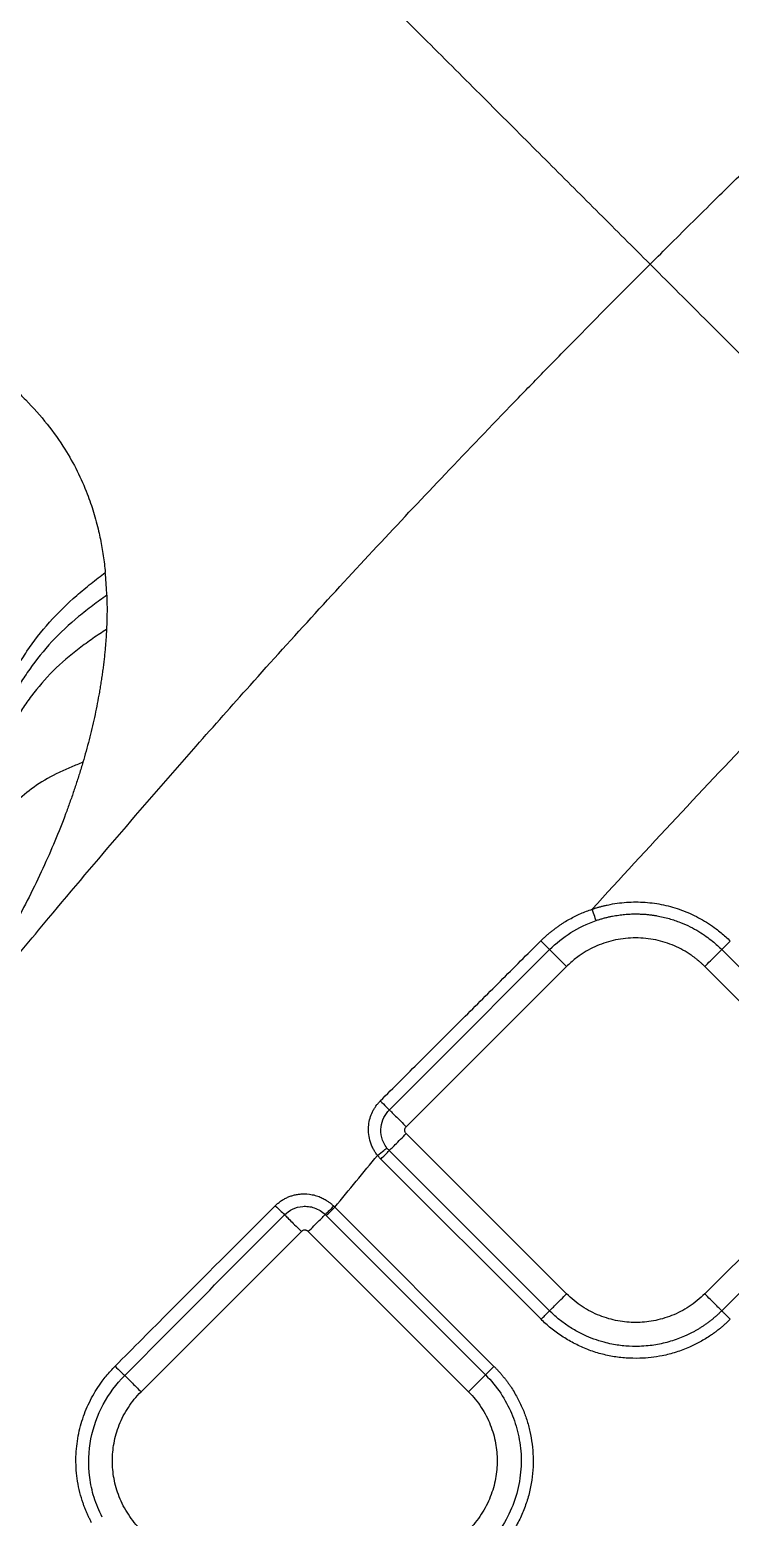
# Model space of a CAD drawing. Extents: x 0 to 84, y -21 to 126.
# Drawn here: x 31.6 to 34.48, y 39.08 to 45.19 of the extents above; entities that cross this region are included whole.
import ezdxf

# ---------------------------------------------------------------- set-up
doc = ezdxf.new("R2010")
doc.units = 0
doc.header["$MEASUREMENT"] = 0
doc.layers.add('1', color=4, linetype='Continuous')

# ---------------------------------------------------------------- blocks, each defined once
blk = doc.blocks.new('PRODIGY')
at = {"layer": '1', "color": 3, "linetype": 'Continuous', "lineweight": 25}
for p, q in [((34.4474, 41.4093), (35.106, 40.7506)), ((33.151, 40.6809), (33.8097, 41.3396)), ((34.3777, 41.3396), (35.0363, 40.6809)), ((33.8097, 39.994), (33.151, 40.6526)), ((35.0363, 40.6526), (34.3777, 39.994)), ((33.7051, 39.8894), (33.0465, 40.5481)), ((33.74, 39.9243), (33.0813, 40.5829)), ((35.106, 40.5829), (34.4474, 39.9243)), ((32.8225, 40.3154), (32.8181, 40.3198)), ((32.8225, 40.3154), (33.4768, 39.6611)), ((32.8573, 40.3503), (33.5116, 39.6959)), ((32.0615, 39.5914), (32.7201, 40.2501)), ((32.7484, 40.2501), (33.4071, 39.5914))]:
    blk.add_line(p, q, dxfattribs=at)
at = {"layer": '1', "color": 3, "linetype": 'Continuous', "lineweight": 25, "flags": 128}
blk.add_lwpolyline([(31.9196, 42.7257), (31.9191, 42.7168), (31.9186, 42.7079)], dxfattribs=at)
at = {"layer": '1', "color": 3, "linetype": 'Continuous', "lineweight": 25}
for points, knots in [([(34.1531, 44.2267), (34.182, 44.2556), (34.2704, 44.344), (34.4112, 44.4834), (34.5661, 44.6354), (34.754, 44.8183), (34.9765, 45.0322), (35.339, 45.3746), (35.7969, 45.7952), (36.2674, 46.2104), (36.6497, 46.5378), (36.9447, 46.7852), (37.2361, 47.0245), (37.5334, 47.2639), (37.8234, 47.4928), (38.0742, 47.6867), (38.2736, 47.8384), (38.4264, 47.9535), (38.5772, 48.0659), (38.6773, 48.1395), (38.7269, 48.176)], [0, 0, 0, 0, 0.020262, 0.062001, 0.098266, 0.127854, 0.19203, 0.251347, 0.375126, 0.500307, 0.562484, 0.624735, 0.691243, 0.749458, 0.814011, 0.87451, 0.906692, 0.938334, 0.969438, 1, 1, 1, 1]), ([(32.2374, 46.1424), (32.2002, 46.1051), (32.1253, 46.0302), (32.0126, 45.9171), (31.8989, 45.8026), (31.7843, 45.6867), (31.6135, 45.5133), (31.388, 45.2821), (31.161, 45.0455), (30.987, 44.8614), (30.8647, 44.7308), (30.7436, 44.5999), (30.6236, 44.4689), (30.5047, 44.3375), (30.3871, 44.2058), (30.2707, 44.0738), (30.1556, 43.9414), (30.0798, 43.8526), (30.0419, 43.8082)], [0, 0, 0, 0, 0.049306, 0.099124, 0.149455, 0.200296, 0.251649, 0.377207, 0.502533, 0.558532, 0.614346, 0.669975, 0.725422, 0.780688, 0.835776, 0.890689, 0.945429, 1, 1, 1, 1]), ([(34.1531, 44.2267), (34.0819, 44.2979), (34.013, 44.3669), (33.8751, 44.5047), (33.8063, 44.5735), (33.6664, 44.7134), (33.5952, 44.7846), (33.4488, 44.931), (33.3735, 45.0063), (33.218, 45.1618), (33.1378, 45.242), (32.9722, 45.4076), (32.8868, 45.493), (32.7104, 45.6694), (32.6195, 45.7603), (32.4323, 45.9475), (32.336, 46.0438), (32.2374, 46.1424)], [0, 0, 0, 0, 0.125, 0.125, 0.25, 0.25, 0.375, 0.375, 0.5, 0.5, 0.625, 0.625, 0.75, 0.75, 0.875, 0.875, 1, 1, 1, 1]), ([(29.9913, 39.3598), (30.0105, 39.3865), (30.0491, 39.4401), (30.1074, 39.5207), (30.1663, 39.6017), (30.2259, 39.683), (30.2861, 39.7648), (30.347, 39.8469), (30.4085, 39.9295), (30.5282, 40.0891), (30.7119, 40.3306), (30.9547, 40.6428), (31.2075, 40.961), (31.4473, 41.2564), (31.7082, 41.5713), (31.9816, 41.8943), (32.2583, 42.213), (32.6118, 42.6116), (32.9525, 42.9843), (33.3168, 43.3711), (33.5422, 43.6059), (33.7303, 43.7993), (33.8881, 43.9602), (34.0319, 44.1055), (34.1254, 44.199), (34.1531, 44.2267)], [0, 0, 0, 0, 0.015416, 0.030942, 0.046576, 0.062318, 0.078167, 0.094123, 0.110185, 0.126352, 0.187521, 0.252191, 0.311479, 0.377654, 0.430203, 0.502826, 0.575667, 0.627636, 0.752077, 0.811918, 0.876209, 0.90437, 0.938152, 0.981656, 1, 1, 1, 1]), ([(35.3202, 43.0596), (35.2053, 43.1745), (35.0905, 43.2893), (34.8678, 43.512), (34.7599, 43.6199), (34.5575, 43.8223), (34.4629, 43.9169), (34.2927, 44.0871), (34.217, 44.1628), (34.1531, 44.2267)], [0, 0, 0, 0, 0.25, 0.25, 0.5, 0.5, 0.75, 0.75, 1, 1, 1, 1]), ([(31.3949, 43.8338), (31.4003, 43.8299), (31.411, 43.8222), (31.427, 43.8103), (31.4429, 43.7981), (31.4588, 43.7855), (31.4747, 43.7726), (31.5024, 43.7493), (31.5407, 43.7152), (31.6044, 43.653), (31.6766, 43.5719), (31.7463, 43.4738), (31.8004, 43.3775), (31.8387, 43.2905), (31.8673, 43.2075), (31.8841, 43.1446), (31.8946, 43.0959), (31.9009, 43.0624), (31.9064, 43.0285), (31.911, 42.9942), (31.9134, 42.971), (31.9147, 42.9594)], [0, 0, 0, 0, 0.0181515, 0.0365622, 0.0552336, 0.074167, 0.0933636, 0.1128245, 0.176262, 0.2395953, 0.3692305, 0.4933646, 0.5945062, 0.6940855, 0.7699651, 0.8454873, 0.8765758, 0.9075615, 0.9384542, 0.9692637, 1, 1, 1, 1]), ([(31.5199, 42.5156), (31.5309, 42.5349), (31.5423, 42.5547), (31.5664, 42.5947), (31.5792, 42.615), (31.6203, 42.6759), (31.6514, 42.7166), (31.7204, 42.7942), (31.7582, 42.8311), (31.8167, 42.882), (31.8364, 42.8983), (31.8759, 42.9297), (31.8955, 42.9447), (31.9147, 42.9594)], [0, 0, 0, 0, 0.125, 0.125, 0.25, 0.25, 0.5, 0.5, 0.75, 0.75, 0.875, 0.875, 1, 1, 1, 1]), ([(31.9207, 42.8659), (31.9203, 42.8799), (31.9196, 42.8938), (31.9179, 42.9213), (31.9169, 42.935), (31.9157, 42.9485)], [0, 0, 0, 0, 0.5, 0.5, 1, 1, 1, 1]), ([(31.9207, 42.8659), (31.9019, 42.8523), (31.8826, 42.8383), (31.8438, 42.809), (31.8243, 42.7938), (31.7668, 42.7462), (31.7295, 42.7117), (31.6616, 42.6388), (31.631, 42.6005), (31.5905, 42.543), (31.5779, 42.5238), (31.5541, 42.486), (31.5429, 42.4673), (31.5321, 42.449)], [0, 0, 0, 0, 0.125, 0.125, 0.25, 0.25, 0.5, 0.5, 0.75, 0.75, 0.875, 0.875, 1, 1, 1, 1]), ([(31.9207, 42.8659), (31.921, 42.8583), (31.9214, 42.8431), (31.9217, 42.82), (31.9217, 42.7967), (31.9213, 42.7732), (31.9207, 42.7496), (31.9199, 42.7337), (31.9196, 42.7257)], [0, 0, 0, 0, 0.166683, 0.333326, 0.499955, 0.666594, 0.833268, 1, 1, 1, 1]), ([(31.9196, 42.7257), (31.9013, 42.7135), (31.8825, 42.7011), (31.8448, 42.675), (31.8259, 42.6614), (31.7699, 42.6188), (31.7336, 42.5878), (31.6675, 42.5218), (31.6376, 42.487), (31.5982, 42.4346), (31.5859, 42.4171), (31.5628, 42.3825), (31.5519, 42.3654), (31.5413, 42.3487)], [0, 0, 0, 0, 0.125, 0.125, 0.25, 0.25, 0.5, 0.5, 0.75, 0.75, 0.875, 0.875, 1, 1, 1, 1]), ([(31.9186, 42.7079), (31.9182, 42.7004), (31.9173, 42.6855), (31.9155, 42.6629), (31.9136, 42.6403), (31.9113, 42.6175), (31.9088, 42.5946), (31.906, 42.5717), (31.9029, 42.5486), (31.8996, 42.5254), (31.896, 42.5021), (31.8922, 42.4787), (31.8868, 42.4479), (31.8796, 42.4097), (31.87, 42.364), (31.8595, 42.318), (31.8481, 42.2719), (31.8358, 42.2256), (31.8269, 42.1945), (31.8224, 42.179)], [0, 0, 0, 0, 0.045466, 0.090814, 0.136052, 0.181185, 0.22622, 0.271164, 0.316023, 0.360804, 0.405514, 0.450158, 0.494744, 0.580371, 0.66536, 0.749763, 0.833635, 0.917028, 1, 1, 1, 1]), ([(31.8224, 42.179), (31.8201, 42.1712), (31.8154, 42.1555), (31.8082, 42.132), (31.8008, 42.1085), (31.7931, 42.085), (31.7853, 42.0614), (31.7772, 42.0378), (31.7689, 42.0143), (31.7604, 41.9906), (31.7408, 41.9377), (31.7083, 41.8555), (31.6583, 41.7413), (31.6025, 41.6259), (31.5184, 41.4673), (31.3967, 41.2672), (31.2554, 41.0708), (31.1319, 40.9199), (31.004, 40.7753), (30.8385, 40.6088), (30.6376, 40.4332), (30.4728, 40.3076), (30.3445, 40.2191), (30.2223, 40.1404), (30.0723, 40.0534), (29.9014, 39.969), (29.7371, 39.9014), (29.6188, 39.8629), (29.5398, 39.8416), (29.4984, 39.8316), (29.4573, 39.8226), (29.4166, 39.8149), (29.3761, 39.8083), (29.3359, 39.8028), (29.3095, 39.8001), (29.2962, 39.7988)], [0, 0, 0, 0, 0.006959, 0.013893, 0.020802, 0.027689, 0.034554, 0.041399, 0.048226, 0.055034, 0.061826, 0.093867, 0.125362, 0.158452, 0.190917, 0.258491, 0.327352, 0.362036, 0.396608, 0.464655, 0.530995, 0.59513, 0.625941, 0.657194, 0.716055, 0.77625, 0.832686, 0.889925, 0.905503, 0.921118, 0.936777, 0.952487, 0.968256, 0.984091, 1, 1, 1, 1]), ([(31.8224, 42.179), (31.8065, 42.1727), (31.7902, 42.1662), (31.7575, 42.1524), (31.7411, 42.1451), (31.6926, 42.1218), (31.6612, 42.1042), (31.6039, 42.0654), (31.5781, 42.0442), (31.5442, 42.0115), (31.5336, 42.0004), (31.5137, 41.9785), (31.5043, 41.9675), (31.4952, 41.9569)], [0, 0, 0, 0, 0.125, 0.125, 0.25, 0.25, 0.5, 0.5, 0.75, 0.75, 0.875, 0.875, 1, 1, 1, 1]), ([(33.9151, 41.5753), (33.9192, 41.5766), (33.9272, 41.5793), (33.9394, 41.583), (33.9517, 41.5865), (33.9641, 41.5896), (33.9766, 41.5925), (33.9975, 41.5968), (34.0271, 41.6014), (34.0781, 41.6059), (34.1422, 41.6048), (34.2054, 41.5946), (34.2547, 41.5812), (34.2909, 41.5687), (34.3262, 41.5536), (34.3603, 41.5362), (34.3932, 41.5165), (34.4212, 41.4971), (34.4446, 41.4786), (34.464, 41.4619), (34.4761, 41.4501), (34.4822, 41.4441)], [0, 0, 0, 0, 0.020803, 0.041613, 0.062441, 0.083299, 0.104198, 0.125149, 0.18775, 0.250369, 0.375599, 0.500324, 0.562671, 0.625226, 0.687672, 0.750131, 0.812673, 0.875033, 0.916854, 0.958479, 1, 1, 1, 1]), ([(33.704, 41.4452), (33.7072, 41.4484), (33.7138, 41.4548), (33.7239, 41.4641), (33.7342, 41.4732), (33.7447, 41.4819), (33.7554, 41.4904), (33.7664, 41.4987), (33.7775, 41.5066), (33.7889, 41.5143), (33.8038, 41.5238), (33.8223, 41.5347), (33.8448, 41.5465), (33.8677, 41.5573), (33.8911, 41.567), (33.9071, 41.5725), (33.9151, 41.5753)], [0, 0, 0, 0, 0.054966, 0.109814, 0.164578, 0.219292, 0.27399, 0.328706, 0.383474, 0.438329, 0.493305, 0.594859, 0.696089, 0.797211, 0.898443, 1, 1, 1, 1]), ([(33.7401, 41.4092), (33.7664, 41.4355), (33.7957, 41.459), (33.8596, 41.4992), (33.8942, 41.516), (33.9312, 41.5287)], [0, 0, 0, 0, 0.5, 0.5, 1, 1, 1, 1]), ([(33.9312, 41.5287), (33.9305, 41.5305), (33.9285, 41.5363), (33.9227, 41.5532), (33.9189, 41.5642), (33.9151, 41.5753)], [0, 0, 0, 0, 0.5, 0.5, 1, 1, 1, 1]), ([(33.9312, 41.5287), (33.9357, 41.5302), (33.9449, 41.5332), (33.9585, 41.5373), (33.972, 41.5409), (33.9854, 41.544), (33.9985, 41.5467), (34.0113, 41.549), (34.0239, 41.551), (34.0362, 41.5525), (34.0481, 41.5538), (34.0597, 41.5547), (34.071, 41.5553), (34.0819, 41.5557), (34.0924, 41.5558), (34.1025, 41.5558), (34.1122, 41.5555), (34.1215, 41.5551), (34.1304, 41.5545), (34.1389, 41.5538), (34.1469, 41.553), (34.1545, 41.5521), (34.1616, 41.5512), (34.1684, 41.5502), (34.1746, 41.5492), (34.1958, 41.5456), (34.2305, 41.5376), (34.2763, 41.522), (34.3169, 41.5039), (34.3522, 41.4844), (34.3824, 41.4645), (34.4079, 41.4451), (34.4292, 41.4269), (34.4416, 41.4149), (34.4474, 41.4093)], [0, 0, 0, 0, 0.026031, 0.051583, 0.076629, 0.101144, 0.125105, 0.148489, 0.171275, 0.193443, 0.214976, 0.235855, 0.256066, 0.275595, 0.294428, 0.312553, 0.329961, 0.346641, 0.362584, 0.377784, 0.392233, 0.405925, 0.418857, 0.431022, 0.442417, 0.453039, 0.546492, 0.633195, 0.712751, 0.784942, 0.849694, 0.907042, 0.957094, 1, 1, 1, 1]), ([(33.0445, 40.7871), (33.099, 40.8415), (33.2083, 40.9506), (33.3728, 41.1147), (33.5381, 41.2797), (33.6486, 41.3899), (33.704, 41.4452)], [0, 0, 0, 0, 0.24808, 0.497422, 0.748042, 1, 1, 1, 1]), ([(33.704, 41.4452), (33.7124, 41.4367), (33.7209, 41.4283), (33.734, 41.4152), (33.7386, 41.4107), (33.7401, 41.4092)], [0, 0, 0, 0, 0.5, 0.5, 1, 1, 1, 1]), ([(33.7401, 41.4092), (33.7414, 41.4078), (33.7442, 41.4051), (33.7526, 41.3967), (33.7583, 41.391), (33.7715, 41.3777), (33.7791, 41.3702), (33.7945, 41.3548), (33.8023, 41.3469), (33.8097, 41.3396)], [0, 0, 0, 0, 0.25, 0.25, 0.5, 0.5, 0.75, 0.75, 1, 1, 1, 1]), ([(34.3777, 41.3396), (34.3747, 41.3425), (34.3689, 41.3482), (34.3599, 41.3564), (34.3506, 41.3644), (34.341, 41.3721), (34.3313, 41.3795), (34.314, 41.3917), (34.2884, 41.4076), (34.2529, 41.425), (34.2154, 41.4391), (34.1625, 41.4529), (34.0937, 41.4601), (34.0248, 41.4529), (33.9719, 41.4391), (33.9344, 41.425), (33.8989, 41.4076), (33.8698, 41.3896), (33.8462, 41.3722), (33.8273, 41.3566), (33.8155, 41.3453), (33.8097, 41.3396)], [0, 0, 0, 0, 0.019458, 0.038879, 0.058283, 0.077687, 0.097108, 0.116567, 0.178329, 0.240094, 0.30443, 0.368769, 0.500007, 0.631244, 0.695581, 0.75992, 0.821682, 0.883447, 0.922321, 0.961124, 1, 1, 1, 1]), ([(34.3777, 41.3396), (34.385, 41.347), (34.3929, 41.3549), (34.4084, 41.3704), (34.416, 41.378), (34.4293, 41.3913), (34.435, 41.3969), (34.4434, 41.4053), (34.4461, 41.408), (34.4474, 41.4093)], [0, 0, 0, 0, 0.25, 0.25, 0.5, 0.5, 0.75, 0.75, 1, 1, 1, 1]), ([(34.4822, 41.4441), (34.4783, 41.4402), (34.4742, 41.4361), (34.4662, 41.4281), (34.4624, 41.4243), (34.4558, 41.4178), (34.4531, 41.4151), (34.4492, 41.4112), (34.448, 41.4099), (34.4474, 41.4093)], [0, 0, 0, 0, 0.25, 0.25, 0.5, 0.5, 0.75, 0.75, 1, 1, 1, 1]), ([(33.0332, 40.5631), (33.0317, 40.565), (33.0287, 40.5688), (33.0246, 40.5748), (33.0207, 40.5809), (33.0171, 40.5872), (33.0122, 40.5966), (33.0067, 40.6093), (32.9999, 40.6302), (32.9953, 40.6565), (32.9959, 40.687), (33.0016, 40.716), (33.0102, 40.7382), (33.019, 40.7547), (33.0265, 40.7663), (33.035, 40.7772), (33.0413, 40.7838), (33.0445, 40.7871)], [0, 0, 0, 0, 0.0294988, 0.0589907, 0.0885275, 0.118161, 0.1479426, 0.2177967, 0.2874971, 0.4155662, 0.5425191, 0.6588089, 0.7754232, 0.831941, 0.8879448, 0.9438315, 1, 1, 1, 1]), ([(33.0445, 40.7871), (33.0529, 40.7786), (33.0616, 40.77), (33.0751, 40.7566), (33.08, 40.7519), (33.0817, 40.7502)], [0, 0, 0, 0, 0.5, 0.5, 1, 1, 1, 1]), ([(33.072, 40.5935), (33.0667, 40.6002), (33.0623, 40.6074), (33.0552, 40.6221), (33.0525, 40.6297), (33.0467, 40.6521), (33.046, 40.6666), (33.0494, 40.694), (33.0534, 40.707), (33.0651, 40.7306), (33.0727, 40.7412), (33.0817, 40.7502)], [0, 0, 0, 0, 0.125, 0.125, 0.25, 0.25, 0.5, 0.5, 0.75, 0.75, 1, 1, 1, 1]), ([(33.0817, 40.7502), (33.0832, 40.7487), (33.0861, 40.7458), (33.0946, 40.7373), (33.1003, 40.7316), (33.1135, 40.7185), (33.1209, 40.711), (33.1361, 40.6958), (33.1438, 40.6881), (33.151, 40.6809)], [0, 0, 0, 0, 0.25, 0.25, 0.5, 0.5, 0.75, 0.75, 1, 1, 1, 1]), ([(33.0813, 40.5829), (33.0826, 40.5842), (33.0853, 40.5869), (33.0936, 40.5953), (33.0993, 40.6009), (33.1126, 40.6142), (33.1202, 40.6218), (33.1357, 40.6373), (33.1436, 40.6453), (33.151, 40.6526)], [0, 0, 0, 0, 0.25, 0.25, 0.5, 0.5, 0.75, 0.75, 1, 1, 1, 1]), ([(33.0332, 40.5631), (33.0424, 40.5703), (33.0515, 40.5775), (33.0656, 40.5885), (33.0704, 40.5923), (33.072, 40.5935)], [0, 0, 0, 0, 0.5, 0.5, 1, 1, 1, 1]), ([(33.0465, 40.5481), (33.0449, 40.5497), (33.0418, 40.5529), (33.0373, 40.5579), (33.0346, 40.5614), (33.0332, 40.5631)], [0, 0, 0, 0, 0.332466, 0.665613, 1, 1, 1, 1]), ([(33.0465, 40.5481), (33.0547, 40.5563), (33.063, 40.5646), (33.0756, 40.5772), (33.0799, 40.5816), (33.0813, 40.5829)], [0, 0, 0, 0, 0.5, 0.5, 1, 1, 1, 1]), ([(32.6131, 40.3563), (32.6151, 40.3583), (32.619, 40.3621), (32.6252, 40.3674), (32.6317, 40.3725), (32.6384, 40.3772), (32.6454, 40.3815), (32.6526, 40.3856), (32.6621, 40.3903), (32.674, 40.3952), (32.6886, 40.3998), (32.7039, 40.4031), (32.7294, 40.4061), (32.7582, 40.4041), (32.7867, 40.3962), (32.8059, 40.3883), (32.8208, 40.38), (32.8333, 40.3716), (32.8435, 40.3636), (32.8498, 40.3577), (32.8529, 40.3547)], [0, 0, 0, 0, 0.031, 0.061857, 0.092651, 0.123459, 0.154358, 0.185427, 0.216741, 0.273344, 0.330132, 0.389837, 0.449295, 0.619891, 0.710932, 0.782307, 0.853502, 0.902842, 0.951581, 1, 1, 1, 1]), ([(31.9549, 39.6965), (31.9923, 39.7342), (32.0669, 39.8092), (32.1782, 39.921), (32.2885, 40.0316), (32.3976, 40.1409), (32.5057, 40.249), (32.5774, 40.3207), (32.6131, 40.3563)], [0, 0, 0, 0, 0.171105, 0.340404, 0.507921, 0.673678, 0.837698, 1, 1, 1, 1]), ([(32.6131, 40.3563), (32.6215, 40.3479), (32.6303, 40.3393), (32.6442, 40.3257), (32.6493, 40.3207), (32.6513, 40.3189)], [0, 0, 0, 0, 0.5, 0.5, 1, 1, 1, 1]), ([(32.6513, 40.3189), (32.6606, 40.3282), (32.6717, 40.3362), (32.6968, 40.3482), (32.711, 40.3523), (32.7335, 40.3542), (32.7412, 40.3541), (32.7571, 40.3522), (32.7653, 40.3503), (32.7816, 40.3447), (32.7896, 40.341), (32.8048, 40.3316), (32.8119, 40.326), (32.8181, 40.3198)], [0, 0, 0, 0, 0.25, 0.25, 0.5, 0.5, 0.625, 0.625, 0.75, 0.75, 0.875, 0.875, 1, 1, 1, 1]), ([(32.6513, 40.3189), (32.653, 40.3172), (32.6561, 40.3141), (32.6648, 40.3054), (32.6704, 40.2998), (32.6834, 40.2868), (32.6907, 40.2795), (32.7056, 40.2646), (32.7131, 40.2571), (32.7201, 40.2501)], [0, 0, 0, 0, 0.25, 0.25, 0.5, 0.5, 0.75, 0.75, 1, 1, 1, 1]), ([(32.7484, 40.2501), (32.7558, 40.2575), (32.7637, 40.2654), (32.7793, 40.2809), (32.7869, 40.2885), (32.8001, 40.3018), (32.8058, 40.3074), (32.8141, 40.3158), (32.8168, 40.3185), (32.8181, 40.3198)], [0, 0, 0, 0, 0.25, 0.25, 0.5, 0.5, 0.75, 0.75, 1, 1, 1, 1]), ([(32.8529, 40.3547), (32.8446, 40.3464), (32.8364, 40.3382), (32.8238, 40.3255), (32.8195, 40.3212), (32.8181, 40.3198)], [0, 0, 0, 0, 0.5, 0.5, 1, 1, 1, 1]), ([(32.8225, 40.3154), (32.8238, 40.3168), (32.8282, 40.3212), (32.8408, 40.3338), (32.849, 40.342), (32.8573, 40.3503)], [0, 0, 0, 0, 0.5, 0.5, 1, 1, 1, 1]), ([(32.7484, 40.2501), (32.7478, 40.2507), (32.7465, 40.2518), (32.7443, 40.2533), (32.7416, 40.2546), (32.7382, 40.2557), (32.7343, 40.2561), (32.7304, 40.2557), (32.7266, 40.2545), (32.7231, 40.2527), (32.7211, 40.2509), (32.7201, 40.2501)], [0, 0, 0, 0, 0.083056, 0.165924, 0.250053, 0.375207, 0.499866, 0.624355, 0.749835, 0.875133, 1, 1, 1, 1]), ([(33.74, 39.9243), (33.7413, 39.9256), (33.744, 39.9283), (33.7523, 39.9366), (33.758, 39.9423), (33.7713, 39.9556), (33.7789, 39.9632), (33.7944, 39.9787), (33.8023, 39.9866), (33.8097, 39.994)], [0, 0, 0, 0, 0.25, 0.25, 0.5, 0.5, 0.75, 0.75, 1, 1, 1, 1]), ([(34.3777, 39.994), (34.3581, 39.9744), (34.3364, 39.9568), (34.2905, 39.9268), (34.2662, 39.9143), (34.2168, 39.8948), (34.1916, 39.8877), (34.1419, 39.8784), (34.1173, 39.8763), (34.07, 39.8763), (34.0454, 39.8784), (33.9957, 39.8877), (33.9705, 39.8948), (33.9211, 39.9143), (33.8969, 39.9268), (33.8509, 39.9568), (33.8293, 39.9744), (33.8097, 39.994)], [0, 0, 0, 0, 0.125, 0.125, 0.25, 0.25, 0.375, 0.375, 0.5, 0.5, 0.625, 0.625, 0.75, 0.75, 0.875, 0.875, 1, 1, 1, 1]), ([(34.4474, 39.9243), (34.4461, 39.9256), (34.4434, 39.9283), (34.435, 39.9366), (34.4293, 39.9423), (34.416, 39.9556), (34.4084, 39.9632), (34.3929, 39.9787), (34.385, 39.9866), (34.3777, 39.994)], [0, 0, 0, 0, 0.25, 0.25, 0.5, 0.5, 0.75, 0.75, 1, 1, 1, 1]), ([(33.7051, 39.8894), (33.709, 39.8933), (33.7132, 39.8975), (33.7212, 39.9055), (33.725, 39.9093), (33.7315, 39.9158), (33.7342, 39.9185), (33.7381, 39.9224), (33.7394, 39.9237), (33.74, 39.9243)], [0, 0, 0, 0, 0.25, 0.25, 0.5, 0.5, 0.75, 0.75, 1, 1, 1, 1]), ([(34.4822, 39.8894), (34.4787, 39.8859), (34.4716, 39.8789), (34.4605, 39.8688), (34.4493, 39.859), (34.4378, 39.8495), (34.426, 39.8403), (34.4139, 39.8314), (34.3921, 39.8162), (34.3595, 39.7962), (34.3121, 39.7728), (34.2599, 39.7531), (34.1919, 39.7356), (34.1227, 39.7279), (34.0543, 39.7292), (33.9985, 39.7359), (33.9434, 39.7484), (33.8898, 39.7669), (33.8384, 39.7907), (33.7979, 39.8146), (33.7673, 39.8359), (33.7455, 39.8527), (33.7246, 39.8705), (33.7116, 39.8831), (33.7051, 39.8894)], [0, 0, 0, 0, 0.017341, 0.034665, 0.051985, 0.069313, 0.086663, 0.104047, 0.121478, 0.179141, 0.236743, 0.304922, 0.372836, 0.480686, 0.54577, 0.610337, 0.67596, 0.741895, 0.807114, 0.872629, 0.904913, 0.936849, 0.968517, 1, 1, 1, 1]), ([(34.4474, 39.9243), (34.444, 39.921), (34.4374, 39.9145), (34.4272, 39.9051), (34.4168, 39.8961), (34.4063, 39.8874), (34.3956, 39.8791), (34.3848, 39.8711), (34.3739, 39.8635), (34.3628, 39.8563), (34.3517, 39.8494), (34.3406, 39.8429), (34.3293, 39.8367), (34.318, 39.8308), (34.3065, 39.8253), (34.2897, 39.8176), (34.257, 39.8044), (34.2073, 39.7895), (34.1539, 39.7806), (34.1023, 39.7771), (34.0523, 39.7784), (34.0038, 39.7852), (33.9459, 39.7987), (33.8997, 39.8156), (33.8584, 39.8363), (33.8366, 39.8487), (33.8155, 39.862), (33.7952, 39.8763), (33.7758, 39.8915), (33.7573, 39.9074), (33.7457, 39.9187), (33.74, 39.9243)], [0, 0, 0, 0, 0.0177773, 0.0354291, 0.0529499, 0.0703347, 0.0875786, 0.1046771, 0.121626, 0.1384213, 0.1550593, 0.1715366, 0.1878501, 0.204007, 0.2202356, 0.2366296, 0.2744, 0.3552333, 0.4340677, 0.4807536, 0.5523715, 0.6249379, 0.6673578, 0.7794137, 0.8115391, 0.8435227, 0.8753255, 0.9069098, 0.9382395, 0.9692804, 1, 1, 1, 1]), ([(34.4822, 39.8894), (34.4785, 39.8931), (34.4746, 39.8971), (34.4668, 39.9048), (34.463, 39.9086), (34.4564, 39.9153), (34.4536, 39.9181), (34.4494, 39.9223), (34.448, 39.9236), (34.4474, 39.9243)], [0, 0, 0, 0, 0.25, 0.25, 0.5, 0.5, 0.75, 0.75, 1, 1, 1, 1]), ([(31.8585, 39.0527), (31.8563, 39.0569), (31.8519, 39.0653), (31.8458, 39.078), (31.8399, 39.0908), (31.8344, 39.1039), (31.8292, 39.117), (31.8243, 39.1303), (31.8164, 39.1541), (31.8068, 39.1889), (31.7985, 39.2344), (31.7941, 39.2797), (31.7934, 39.3382), (31.8011, 39.4096), (31.8196, 39.4777), (31.84, 39.5291), (31.858, 39.566), (31.8785, 39.6013), (31.899, 39.6313), (31.9184, 39.6563), (31.936, 39.677), (31.9486, 39.69), (31.9549, 39.6965)], [0, 0, 0, 0, 0.020293, 0.04056, 0.060813, 0.081066, 0.101332, 0.121625, 0.141956, 0.209282, 0.276599, 0.340819, 0.405025, 0.528542, 0.648608, 0.707544, 0.7665, 0.824884, 0.883256, 0.922209, 0.961094, 1, 1, 1, 1]), ([(31.9549, 39.6965), (31.9631, 39.6884), (31.9717, 39.6799), (31.986, 39.6661), (31.9917, 39.6608), (31.9945, 39.6584)], [0, 0, 0, 0, 0.5, 0.5, 1, 1, 1, 1]), ([(33.5116, 39.6959), (33.508, 39.6923), (33.504, 39.6883), (33.4963, 39.6806), (33.4925, 39.6768), (33.4858, 39.6701), (33.483, 39.6673), (33.4788, 39.6631), (33.4774, 39.6617), (33.4768, 39.6611)], [0, 0, 0, 0, 0.25, 0.25, 0.5, 0.5, 0.75, 0.75, 1, 1, 1, 1]), ([(33.5116, 39.6959), (33.5148, 39.6927), (33.5211, 39.6863), (33.5303, 39.6764), (33.5392, 39.6663), (33.5479, 39.656), (33.5563, 39.6455), (33.5645, 39.6347), (33.5725, 39.6237), (33.5825, 39.6091), (33.5942, 39.5906), (33.6111, 39.561), (33.6294, 39.5232), (33.6469, 39.4764), (33.6601, 39.4275), (33.669, 39.3765), (33.6731, 39.3233), (33.672, 39.2692), (33.6655, 39.2141), (33.6533, 39.1595), (33.6352, 39.1059), (33.6116, 39.0543), (33.5876, 39.0134), (33.5661, 38.9823), (33.549, 38.96), (33.531, 38.9388), (33.5181, 38.9255), (33.5116, 38.9188)], [0, 0, 0, 0, 0.0156527, 0.0312901, 0.0469217, 0.0625571, 0.0782057, 0.093877, 0.1095804, 0.1253253, 0.1553776, 0.1856623, 0.2439251, 0.3010953, 0.3590877, 0.4199522, 0.4806455, 0.5443922, 0.6078658, 0.6731685, 0.7385873, 0.8042497, 0.8702025, 0.9031058, 0.9356493, 0.9679183, 1, 1, 1, 1]), ([(31.9022, 39.0756), (31.8882, 39.1024), (31.877, 39.1298), (31.86, 39.1848), (31.8541, 39.2123), (31.8436, 39.294), (31.846, 39.3471), (31.8657, 39.4478), (31.883, 39.4954), (31.9299, 39.583), (31.9595, 39.6231), (31.9945, 39.6584)], [0, 0, 0, 0, 0.125, 0.125, 0.25, 0.25, 0.5, 0.5, 0.75, 0.75, 1, 1, 1, 1]), ([(31.9945, 39.6584), (31.9968, 39.6561), (32.0003, 39.6526), (32.0093, 39.6435), (32.015, 39.6379), (32.0274, 39.6254), (32.0343, 39.6186), (32.048, 39.6048), (32.0549, 39.5979), (32.0615, 39.5914)], [0, 0, 0, 0, 0.25, 0.25, 0.5, 0.5, 0.75, 0.75, 1, 1, 1, 1]), ([(33.4768, 39.6611), (33.4755, 39.6598), (33.4728, 39.6571), (33.4644, 39.6487), (33.4588, 39.6431), (33.4455, 39.6298), (33.4379, 39.6222), (33.4223, 39.6067), (33.4145, 39.5988), (33.4071, 39.5914)], [0, 0, 0, 0, 0.25, 0.25, 0.5, 0.5, 0.75, 0.75, 1, 1, 1, 1]), ([(33.4768, 39.6611), (33.5005, 39.6374), (33.5213, 39.6118), (33.5569, 39.5585), (33.5716, 39.5308), (33.5893, 39.4892), (33.5944, 39.4755), (33.6036, 39.4471), (33.6077, 39.4324), (33.6179, 39.3872), (33.6221, 39.3554), (33.6241, 39.2901), (33.6219, 39.2566), (33.6104, 39.1897), (33.6012, 39.1564), (33.576, 39.0922), (33.5599, 39.0613), (33.5222, 39.0039), (33.5005, 38.9774), (33.4768, 38.9537)], [0, 0, 0, 0, 0.125, 0.125, 0.25, 0.25, 0.3125, 0.3125, 0.375, 0.375, 0.5, 0.5, 0.625, 0.625, 0.75, 0.75, 0.875, 0.875, 1, 1, 1, 1]), ([(32.0615, 39.0234), (32.0419, 39.043), (32.0243, 39.0647), (31.9943, 39.1106), (31.9818, 39.1348), (31.9622, 39.1843), (31.9551, 39.2095), (31.9459, 39.2592), (31.9438, 39.2837), (31.9438, 39.3311), (31.9459, 39.3556), (31.9551, 39.4053), (31.9622, 39.4305), (31.9818, 39.48), (31.9943, 39.5042), (32.0243, 39.5501), (32.0419, 39.5718), (32.0615, 39.5914)], [0, 0, 0, 0, 0.125, 0.125, 0.25, 0.25, 0.375, 0.375, 0.5, 0.5, 0.625, 0.625, 0.75, 0.75, 0.875, 0.875, 1, 1, 1, 1]), ([(33.4071, 39.5914), (33.4267, 39.5718), (33.4442, 39.5501), (33.4743, 39.5042), (33.4867, 39.48), (33.5063, 39.4305), (33.5134, 39.4053), (33.5226, 39.3556), (33.5247, 39.3311), (33.5247, 39.2837), (33.5226, 39.2592), (33.5134, 39.2095), (33.5063, 39.1843), (33.4867, 39.1348), (33.4743, 39.1106), (33.4442, 39.0647), (33.4267, 39.043), (33.4071, 39.0234)], [0, 0, 0, 0, 0.125, 0.125, 0.25, 0.25, 0.375, 0.375, 0.5, 0.5, 0.625, 0.625, 0.75, 0.75, 0.875, 0.875, 1, 1, 1, 1])]:
    blk.add_open_spline(points, degree=3, knots=knots, dxfattribs=at)
for points in [[(31.9157, 42.9485), (31.9153, 42.9522), (31.915, 42.9558), (31.9147, 42.9594)], [(33.9151, 41.5753), (34.144, 41.8274), (34.377, 42.0766), (34.6135, 42.3235)], [(33.0817, 40.7502), (33.3012, 40.9701), (33.5206, 41.1897), (33.7401, 41.4092)], [(33.151, 40.6526), (33.1473, 40.6564), (33.143, 40.6668), (33.1473, 40.6772), (33.151, 40.6809)], [(32.8573, 40.3503), (32.9156, 40.4215), (32.9742, 40.4924), (33.0332, 40.5631)], [(33.0813, 40.5829), (33.078, 40.5862), (33.0749, 40.5898), (33.072, 40.5935)], [(31.9945, 39.6584), (32.2134, 39.8793), (32.4324, 40.0993), (32.6513, 40.3189)], [(32.8529, 40.3547), (32.8544, 40.3532), (32.8558, 40.3517), (32.8573, 40.3503)]]:
    blk.add_open_spline(points, degree=3, dxfattribs=at)

msp = doc.modelspace()

# ---------------------------------------------------------------- block references
at = {"layer": '1'}
msp.add_blockref('PRODIGY', (0, 0), dxfattribs=at)

doc.saveas('drawing.dxf')
